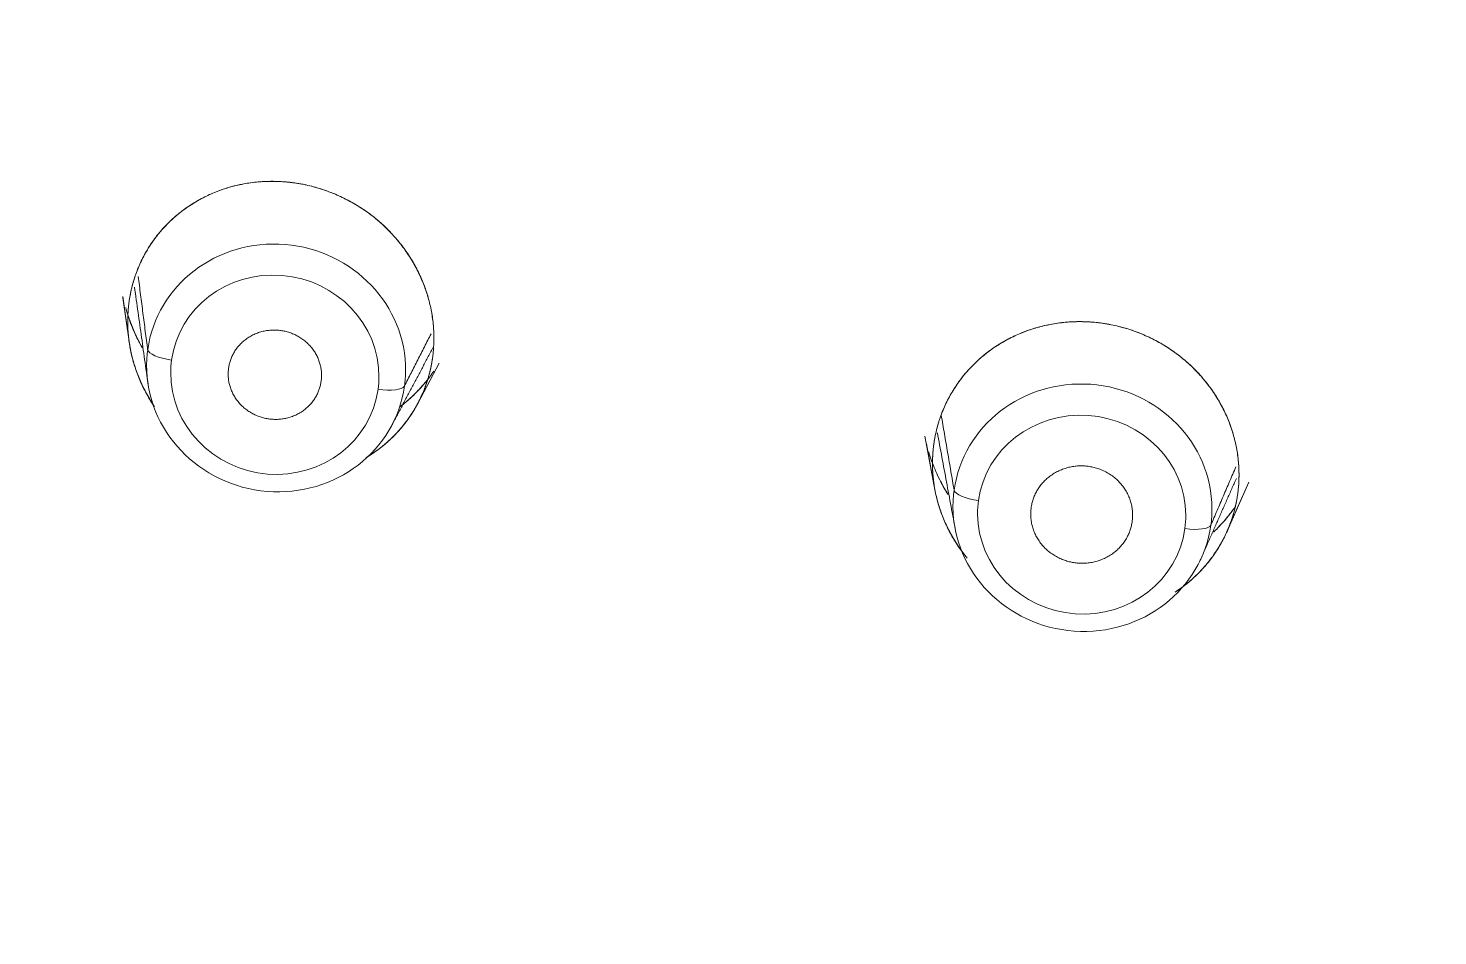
# Model space of a CAD drawing. Extents: x 5217 to 6345, y 0 to 827.
# Drawn here: x 5713.97 to 5730.55, y 492.23 to 502.91 of the extents above; entities that cross this region are included whole.
import ezdxf

# ---------------------------------------------------------------- set-up
doc = ezdxf.new("R2010")
doc.units = 0
doc.header["$LTSCALE"] = 30
doc.header["$MEASUREMENT"] = 0
doc.linetypes.add('HIDDEN2', pattern=[4.7625, 3.175, -1.5875])
doc.layers.add('1', color=7, linetype='CONTINUOUS')
doc.layers.add('2', color=1, linetype='HIDDEN2')

msp = doc.modelspace()

# ---------------------------------------------------------------- linework, layer by layer
at = {"layer": '1', "color": 7, "linetype": 'Continuous', "lineweight": 18}
for p, q in [((5715.084, 499.747), (5715.158, 499.217)), ((5715.086, 499.731), (5715.158, 499.217)), ((5718.553, 498.488), (5718.806, 498.964)), ((5718.553, 498.488), (5718.806, 498.964)), ((5718.549, 498.48), (5718.553, 498.488)), ((5724.52, 498.106), (5724.637, 497.475)), ((5724.538, 498.013), (5724.637, 497.475)), ((5728.073, 496.983), (5728.329, 497.563)), ((5728.075, 496.987), (5728.329, 497.563))]:
    msp.add_line(p, q, dxfattribs=at)
for centre, major_axis, ratio, start_param, end_param in [((5757.244, 496.519), (-59.628, 0), 0.953717, 3.141593, 6.283185), ((5757.244, 496.519), (-59.628, 0), 0.953717, 3.141593, 6.274276), ((5716.887, 498.908), (-1.502, 0.265), 0.954464, 3.300301, 6.319119), ((5716.887, 498.908), (1.502, -0.265), 0.954464, 3.177526, 3.300301), ((5716.887, 498.908), (1.502, -0.265), 0.954464, 3.300301, 6.319119), ((5716.887, 498.908), (-1.502, 0.265), 0.954464, 3.177526, 3.300301), ((5726.373, 497.263), (-1.514, 0.177), 0.954506, 3.257215, 6.263258), ((5726.373, 497.263), (-1.514, 0.177), 0.954506, 6.263258, 6.398807), ((5726.373, 497.263), (-1.514, 0.177), 0.954506, 0.115622, 3.121665), ((5726.373, 497.263), (-1.514, 0.177), 0.954506, 3.121665, 3.257215), ((5757.244, 496.519), (-59.628, 0), 0.953717, 0, 1.529457), ((5757.244, 496.519), (-59.628, 0), 0.953717, 0, 1.529457)]:
    msp.add_ellipse(centre, major_axis=major_axis, ratio=ratio, start_param=start_param, end_param=end_param, dxfattribs=at)
at = {"layer": '1', "color": 7, "linetype": 'Continuous', "lineweight": 13}
for centre, major_axis, ratio, start_param, end_param in [((5716.872, 498.828), (1.208, -0.213), 0.954464, 0.158708, 3.177526), ((5715.674, 499.088), (0.297, -0.041), 0.298133, 3.222548, 4.701161), ((5716.872, 498.828), (1.208, -0.213), 0.954464, 3.177526, 3.300301), ((5716.872, 498.828), (1.208, -0.213), 0.954464, 3.300301, 6.319119), ((5716.872, 498.828), (1.208, -0.213), 0.954464, 0.035933, 0.158708), ((5718.102, 498.744), (0.297, -0.041), 0.298133, 4.701161, 6.179774), ((5726.364, 497.182), (-1.217, 0.142), 0.954506, 3.257215, 6.263258), ((5725.16, 497.436), (-0.297, 0.041), 0.298133, 0.094333, 1.577021), ((5726.364, 497.182), (-1.217, 0.142), 0.954506, 6.263258, 6.398807), ((5726.364, 497.182), (-1.217, 0.142), 0.954506, 0.115622, 3.121665), ((5726.364, 497.182), (-1.217, 0.142), 0.954506, 3.121665, 3.257215), ((5727.588, 497.106), (0.297, -0.041), 0.298133, 4.718614, 6.201302)]:
    msp.add_ellipse(centre, major_axis=major_axis, ratio=ratio, start_param=start_param, end_param=end_param, dxfattribs=at)
at = {"layer": '1', "color": 7, "linetype": 'Continuous', "lineweight": 18}
for points, knots in [([(5759.712, 439.668), (5760.292, 439.691), (5761.968, 439.78), (5764.735, 440.04), (5767.995, 440.52), (5771.222, 441.172), (5774.407, 441.992), (5777.54, 442.979), (5780.611, 444.129), (5783.61, 445.439), (5786.529, 446.905), (5789.359, 448.523), (5792.092, 450.287), (5794.718, 452.192), (5797.229, 454.232), (5799.619, 456.402), (5801.88, 458.694), (5804.005, 461.101), (5805.987, 463.617), (5807.821, 466.233), (5809.501, 468.942), (5811.021, 471.735), (5812.378, 474.604), (5813.566, 477.54), (5814.583, 480.534), (5815.426, 483.576), (5816.091, 486.659), (5816.577, 489.772), (5816.882, 492.905), (5817.005, 496.05), (5816.947, 499.196), (5816.706, 502.335), (5816.285, 505.456), (5815.684, 508.55), (5814.904, 511.608), (5813.949, 514.62), (5812.822, 517.578), (5811.525, 520.471), (5810.063, 523.292), (5808.44, 526.031), (5806.66, 528.681), (5804.731, 531.234), (5802.657, 533.681), (5800.444, 536.015), (5798.1, 538.229), (5795.631, 540.316), (5793.045, 542.27), (5790.35, 544.085), (5787.555, 545.755), (5784.667, 547.276), (5781.695, 548.643), (5778.649, 549.85), (5775.538, 550.896), (5772.371, 551.776), (5769.157, 552.489), (5765.908, 553.031), (5762.632, 553.401), (5759.34, 553.598), (5756.041, 553.622), (5752.746, 553.471), (5749.464, 553.148), (5746.207, 552.652), (5742.982, 551.986), (5739.802, 551.151), (5736.674, 550.149), (5733.609, 548.985), (5730.617, 547.661), (5727.705, 546.181), (5724.883, 544.551), (5722.16, 542.774), (5719.544, 540.857), (5717.043, 538.805), (5714.664, 536.624), (5712.415, 534.322), (5710.302, 531.904), (5708.333, 529.379), (5706.512, 526.755), (5704.847, 524.038), (5703.34, 521.238), (5701.998, 518.363), (5700.825, 515.422), (5699.823, 512.423), (5698.996, 509.377), (5698.347, 506.291), (5697.877, 503.176), (5697.588, 500.041), (5697.48, 496.896), (5697.555, 493.75), (5697.811, 490.612), (5698.249, 487.493), (5698.866, 484.402), (5699.661, 481.348), (5700.631, 478.34), (5701.774, 475.388), (5703.085, 472.5), (5704.562, 469.686), (5706.199, 466.954), (5707.991, 464.313), (5709.934, 461.769), (5712.021, 459.332), (5714.245, 457.008), (5716.601, 454.805), (5719.08, 452.73), (5721.676, 450.788), (5724.38, 448.985), (5727.184, 447.328), (5730.08, 445.82), (5733.058, 444.468), (5736.111, 443.274), (5739.227, 442.243), (5742.399, 441.377), (5745.616, 440.68), (5748.868, 440.153), (5751.926, 439.822), (5753.898, 439.702), (5754.776, 439.668)], [0, 0, 0, 0, 0.004702, 0.013606, 0.022511, 0.031416, 0.040321, 0.049226, 0.058131, 0.067035, 0.07594, 0.084844, 0.093748, 0.102652, 0.111556, 0.120459, 0.129362, 0.138265, 0.147168, 0.15607, 0.164972, 0.173874, 0.182775, 0.191676, 0.200577, 0.209478, 0.218378, 0.227279, 0.236179, 0.245079, 0.253978, 0.262878, 0.271778, 0.280678, 0.289578, 0.298478, 0.307379, 0.316279, 0.32518, 0.334081, 0.342982, 0.351884, 0.360785, 0.369687, 0.37859, 0.387493, 0.396396, 0.405299, 0.414202, 0.423106, 0.43201, 0.440914, 0.449818, 0.458723, 0.467628, 0.476532, 0.485437, 0.494342, 0.503247, 0.512152, 0.521057, 0.529962, 0.538867, 0.547772, 0.556677, 0.565582, 0.574486, 0.583391, 0.592295, 0.601199, 0.610103, 0.619007, 0.62791, 0.636813, 0.645716, 0.654619, 0.663521, 0.672423, 0.681325, 0.690226, 0.699127, 0.708028, 0.716929, 0.725829, 0.734729, 0.743629, 0.752529, 0.761429, 0.770329, 0.779229, 0.788129, 0.797029, 0.805929, 0.814829, 0.82373, 0.832631, 0.841532, 0.850433, 0.859334, 0.868236, 0.877138, 0.886041, 0.894944, 0.903847, 0.91275, 0.921653, 0.930557, 0.939461, 0.948365, 0.95727, 0.966174, 0.975079, 0.983983, 0.992888, 1, 1, 1, 1]), ([(5793.07, 451.033), (5793.622, 451.416), (5795.04, 452.443), (5797.228, 454.234), (5799.62, 456.401), (5801.88, 458.694), (5804.005, 461.101), (5805.987, 463.617), (5807.821, 466.233), (5809.501, 468.942), (5811.021, 471.735), (5812.378, 474.604), (5813.566, 477.54), (5814.583, 480.534), (5815.426, 483.576), (5816.091, 486.659), (5816.577, 489.772), (5816.882, 492.905), (5817.005, 496.05), (5816.947, 499.196), (5816.706, 502.335), (5816.285, 505.456), (5815.684, 508.55), (5814.904, 511.608), (5813.949, 514.62), (5812.822, 517.578), (5811.525, 520.471), (5810.063, 523.292), (5808.44, 526.031), (5806.66, 528.681), (5804.731, 531.234), (5802.657, 533.681), (5800.444, 536.015), (5798.1, 538.229), (5795.631, 540.316), (5793.045, 542.27), (5790.35, 544.085), (5787.555, 545.755), (5784.667, 547.276), (5781.695, 548.643), (5778.649, 549.85), (5775.538, 550.896), (5772.371, 551.776), (5769.157, 552.489), (5765.908, 553.031), (5762.632, 553.401), (5759.34, 553.598), (5756.041, 553.622), (5752.746, 553.471), (5749.464, 553.148), (5746.207, 552.652), (5742.982, 551.986), (5739.802, 551.151), (5736.674, 550.149), (5733.609, 548.985), (5730.617, 547.661), (5727.705, 546.181), (5724.883, 544.551), (5722.16, 542.774), (5719.544, 540.857), (5717.043, 538.805), (5714.664, 536.624), (5712.415, 534.322), (5710.302, 531.904), (5708.333, 529.379), (5706.512, 526.755), (5704.847, 524.038), (5703.34, 521.238), (5701.998, 518.363), (5700.825, 515.422), (5699.823, 512.423), (5698.996, 509.377), (5698.347, 506.291), (5697.877, 503.176), (5697.588, 500.041), (5697.48, 496.896), (5697.555, 493.75), (5697.811, 490.612), (5698.249, 487.493), (5698.866, 484.402), (5699.661, 481.348), (5700.631, 478.34), (5701.774, 475.388), (5703.085, 472.5), (5704.562, 469.686), (5706.199, 466.954), (5707.991, 464.313), (5709.934, 461.769), (5712.021, 459.332), (5714.246, 457.009), (5716.6, 454.804), (5719.085, 452.736), (5720.978, 451.284), (5722.066, 450.56), (5722.254, 450.437)], [0, 0, 0, 0, 0.006833, 0.017845, 0.028856, 0.039868, 0.050878, 0.061889, 0.072899, 0.083908, 0.094918, 0.105926, 0.116935, 0.127943, 0.138951, 0.149959, 0.160966, 0.171973, 0.18298, 0.193987, 0.204994, 0.216001, 0.227008, 0.238016, 0.249023, 0.26003, 0.271038, 0.282046, 0.293055, 0.304063, 0.315072, 0.326082, 0.337091, 0.348102, 0.359112, 0.370123, 0.381134, 0.392146, 0.403157, 0.414169, 0.425182, 0.436194, 0.447207, 0.45822, 0.469233, 0.480246, 0.491259, 0.502272, 0.513286, 0.524299, 0.535313, 0.546326, 0.557339, 0.568352, 0.579365, 0.590378, 0.601391, 0.612403, 0.623416, 0.634428, 0.645439, 0.656451, 0.667462, 0.678472, 0.689483, 0.700493, 0.711502, 0.722512, 0.73352, 0.744529, 0.755537, 0.766545, 0.777553, 0.78856, 0.799567, 0.810574, 0.821581, 0.832588, 0.843595, 0.854602, 0.865609, 0.876617, 0.887624, 0.898632, 0.90964, 0.920649, 0.931657, 0.942666, 0.953676, 0.964686, 0.975696, 0.986706, 0.997717, 1, 1, 1, 1]), ([(5718.743, 499.309), (5718.743, 499.312), (5718.742, 499.322), (5718.742, 499.339), (5718.739, 499.381), (5718.734, 499.445), (5718.723, 499.529), (5718.707, 499.613), (5718.682, 499.721), (5718.64, 499.854), (5718.575, 500.011), (5718.493, 500.165), (5718.4, 500.307), (5718.296, 500.437), (5718.181, 500.559), (5718.048, 500.678), (5717.907, 500.78), (5717.753, 500.873), (5717.582, 500.956), (5717.432, 501.01), (5717.316, 501.043), (5717.253, 501.058), (5717.192, 501.071), (5717.129, 501.082), (5717.052, 501.093), (5716.964, 501.1), (5716.871, 501.104), (5716.766, 501.104), (5716.647, 501.095), (5716.524, 501.078), (5716.401, 501.052), (5716.28, 501.017), (5716.149, 500.969), (5716.01, 500.904), (5715.86, 500.815), (5715.719, 500.709), (5715.588, 500.586), (5715.476, 500.455), (5715.396, 500.34), (5715.34, 500.243), (5715.301, 500.167), (5715.266, 500.09), (5715.241, 500.025), (5715.224, 499.974), (5715.213, 499.938), (5715.202, 499.903), (5715.193, 499.867), (5715.184, 499.83), (5715.176, 499.794), (5715.169, 499.758), (5715.162, 499.722), (5715.159, 499.697), (5715.157, 499.685)], [0, 0, 0, 0, 0.001803, 0.00581, 0.009823, 0.025996, 0.042159, 0.058316, 0.074465, 0.105189, 0.136756, 0.169529, 0.202699, 0.231205, 0.261617, 0.295358, 0.329775, 0.357353, 0.394681, 0.434457, 0.445167, 0.461533, 0.47083, 0.479863, 0.497282, 0.513766, 0.529238, 0.549928, 0.572381, 0.596602, 0.620391, 0.644209, 0.668056, 0.700829, 0.732491, 0.768497, 0.80367, 0.837018, 0.868942, 0.885541, 0.902128, 0.918702, 0.935264, 0.942556, 0.949823, 0.957065, 0.964282, 0.971475, 0.978643, 0.985787, 0.992906, 1, 1, 1, 1]), ([(5715.157, 499.685), (5715.158, 499.692), (5715.16, 499.706), (5715.163, 499.727), (5715.167, 499.747), (5715.171, 499.768), (5715.175, 499.788), (5715.179, 499.809), (5715.184, 499.829), (5715.189, 499.85), (5715.194, 499.87), (5715.199, 499.89), (5715.205, 499.91), (5715.211, 499.931), (5715.217, 499.951), (5715.223, 499.971), (5715.23, 499.991), (5715.244, 500.031), (5715.267, 500.09), (5715.301, 500.168), (5715.34, 500.243), (5715.398, 500.343), (5715.48, 500.462), (5715.595, 500.593), (5715.724, 500.713), (5715.914, 500.853), (5716.176, 500.992), (5716.464, 501.072), (5716.7, 501.101), (5716.88, 501.106), (5717.061, 501.093), (5717.24, 501.064), (5717.415, 501.017), (5717.584, 500.954), (5717.745, 500.877), (5717.896, 500.788), (5718.037, 500.686), (5718.167, 500.573), (5718.286, 500.448), (5718.395, 500.313), (5718.491, 500.168), (5718.573, 500.017), (5718.639, 499.859), (5718.681, 499.724), (5718.707, 499.614), (5718.722, 499.531), (5718.734, 499.447), (5718.74, 499.379), (5718.742, 499.333), (5718.743, 499.315), (5718.743, 499.309)], [0, 0, 0, 0, 0.004048, 0.008095, 0.012141, 0.016187, 0.020233, 0.02428, 0.028329, 0.032379, 0.036432, 0.040488, 0.044548, 0.048612, 0.05268, 0.056754, 0.060833, 0.064918, 0.081485, 0.098011, 0.114534, 0.131089, 0.16512, 0.198989, 0.233029, 0.267572, 0.336026, 0.403313, 0.436898, 0.470677, 0.50478, 0.53837, 0.571693, 0.605231, 0.637901, 0.670154, 0.701834, 0.73344, 0.765308, 0.797271, 0.829679, 0.861648, 0.893495, 0.92554, 0.941543, 0.957519, 0.973507, 0.989549, 0.996706, 1, 1, 1, 1]), ([(5715.157, 499.685), (5715.158, 499.692), (5715.16, 499.706), (5715.163, 499.727), (5715.167, 499.747), (5715.171, 499.768), (5715.175, 499.788), (5715.179, 499.809), (5715.184, 499.829), (5715.189, 499.85), (5715.194, 499.87), (5715.199, 499.89), (5715.205, 499.91), (5715.211, 499.931), (5715.217, 499.951), (5715.223, 499.971), (5715.23, 499.991), (5715.244, 500.031), (5715.267, 500.09), (5715.301, 500.168), (5715.34, 500.243), (5715.398, 500.343), (5715.48, 500.462), (5715.595, 500.593), (5715.724, 500.713), (5715.914, 500.853), (5716.176, 500.992), (5716.464, 501.072), (5716.7, 501.101), (5716.88, 501.106), (5717.061, 501.093), (5717.24, 501.064), (5717.415, 501.017), (5717.584, 500.954), (5717.745, 500.877), (5717.896, 500.788), (5718.037, 500.686), (5718.167, 500.573), (5718.286, 500.448), (5718.395, 500.313), (5718.491, 500.168), (5718.573, 500.017), (5718.639, 499.859), (5718.681, 499.724), (5718.707, 499.614), (5718.722, 499.531), (5718.734, 499.447), (5718.74, 499.379), (5718.742, 499.333), (5718.743, 499.315), (5718.743, 499.309)], [0, 0, 0, 0, 0.004048, 0.008095, 0.012141, 0.016187, 0.020233, 0.02428, 0.028329, 0.032379, 0.036432, 0.040488, 0.044548, 0.048612, 0.05268, 0.056754, 0.060833, 0.064918, 0.081485, 0.098011, 0.114534, 0.131089, 0.16512, 0.198989, 0.233029, 0.267572, 0.336026, 0.403313, 0.436898, 0.470677, 0.50478, 0.53837, 0.571693, 0.605231, 0.637901, 0.670154, 0.701834, 0.73344, 0.765308, 0.797271, 0.829679, 0.861648, 0.893495, 0.92554, 0.941543, 0.957519, 0.973507, 0.989549, 0.996706, 1, 1, 1, 1]), ([(5718.728, 499.03), (5718.729, 499.037), (5718.731, 499.05), (5718.733, 499.071), (5718.735, 499.091), (5718.737, 499.111), (5718.739, 499.132), (5718.74, 499.152), (5718.741, 499.173), (5718.742, 499.193), (5718.743, 499.214), (5718.743, 499.235), (5718.744, 499.256), (5718.744, 499.277), (5718.743, 499.297), (5718.743, 499.318), (5718.742, 499.339), (5718.739, 499.381), (5718.734, 499.445), (5718.723, 499.529), (5718.707, 499.613), (5718.682, 499.721), (5718.64, 499.854), (5718.575, 500.011), (5718.493, 500.165), (5718.4, 500.307), (5718.296, 500.437), (5718.181, 500.559), (5718.048, 500.678), (5717.907, 500.78), (5717.753, 500.873), (5717.582, 500.956), (5717.432, 501.01), (5717.316, 501.043), (5717.253, 501.058), (5717.192, 501.071), (5717.129, 501.082), (5717.054, 501.092), (5716.966, 501.1), (5716.872, 501.104), (5716.766, 501.104), (5716.647, 501.095), (5716.524, 501.078), (5716.401, 501.052), (5716.28, 501.017), (5716.149, 500.969), (5716.01, 500.904), (5715.86, 500.815), (5715.719, 500.709), (5715.588, 500.586), (5715.476, 500.455), (5715.396, 500.34), (5715.34, 500.243), (5715.301, 500.167), (5715.266, 500.09), (5715.241, 500.025), (5715.224, 499.974), (5715.213, 499.938), (5715.202, 499.903), (5715.193, 499.867), (5715.184, 499.83), (5715.176, 499.794), (5715.169, 499.758), (5715.162, 499.722), (5715.159, 499.697), (5715.157, 499.685)], [0, 0, 0, 0, 0.003718, 0.007442, 0.011172, 0.014908, 0.01865, 0.022399, 0.026153, 0.029913, 0.033679, 0.037451, 0.04123, 0.045014, 0.048805, 0.052602, 0.056405, 0.060214, 0.075563, 0.090904, 0.106238, 0.121566, 0.150726, 0.180687, 0.211792, 0.243274, 0.270329, 0.299194, 0.331218, 0.363883, 0.390058, 0.425486, 0.463238, 0.473403, 0.488936, 0.49776, 0.506333, 0.522865, 0.537806, 0.553196, 0.572832, 0.594143, 0.617131, 0.639709, 0.662315, 0.684949, 0.716054, 0.746104, 0.780279, 0.813661, 0.845312, 0.875612, 0.891366, 0.907109, 0.922839, 0.938558, 0.945479, 0.952376, 0.95925, 0.9661, 0.972927, 0.97973, 0.98651, 0.993267, 1, 1, 1, 1]), ([(5715.444, 498.47), (5715.429, 498.494), (5715.382, 498.568), (5715.313, 498.696), (5715.246, 498.858), (5715.203, 498.995), (5715.177, 499.106), (5715.162, 499.189), (5715.151, 499.273), (5715.145, 499.343), (5715.142, 499.398), (5715.141, 499.44), (5715.142, 499.481), (5715.143, 499.522), (5715.145, 499.563), (5715.148, 499.604), (5715.152, 499.644), (5715.155, 499.672), (5715.157, 499.685)], [0, 0, 0, 0, 0.065072, 0.201952, 0.337041, 0.47227, 0.538849, 0.605291, 0.671739, 0.738334, 0.771131, 0.803869, 0.836566, 0.869238, 0.901901, 0.934571, 0.967265, 1, 1, 1, 1]), ([(5715.444, 498.47), (5715.429, 498.494), (5715.382, 498.568), (5715.313, 498.696), (5715.246, 498.858), (5715.203, 498.995), (5715.177, 499.106), (5715.162, 499.189), (5715.151, 499.273), (5715.145, 499.343), (5715.142, 499.398), (5715.141, 499.44), (5715.142, 499.481), (5715.143, 499.522), (5715.145, 499.563), (5715.148, 499.604), (5715.152, 499.644), (5715.155, 499.672), (5715.157, 499.685)], [0, 0, 0, 0, 0.065072, 0.201952, 0.337041, 0.47227, 0.538849, 0.605291, 0.671739, 0.738334, 0.771131, 0.803869, 0.836566, 0.869238, 0.901901, 0.934571, 0.967265, 1, 1, 1, 1]), ([(5715.157, 499.685), (5715.156, 499.678), (5715.155, 499.665), (5715.152, 499.645), (5715.15, 499.625), (5715.148, 499.605), (5715.146, 499.584), (5715.145, 499.564), (5715.144, 499.543), (5715.143, 499.523), (5715.142, 499.502), (5715.142, 499.482), (5715.142, 499.461), (5715.142, 499.44), (5715.142, 499.42), (5715.142, 499.399), (5715.143, 499.378), (5715.145, 499.336), (5715.151, 499.273), (5715.162, 499.19), (5715.177, 499.106), (5715.202, 498.998), (5715.244, 498.863), (5715.31, 498.703), (5715.383, 498.565), (5715.437, 498.482), (5715.458, 498.45)], [0, 0, 0, 0, 0.015846, 0.031717, 0.047613, 0.063535, 0.079482, 0.095455, 0.111452, 0.127476, 0.143524, 0.159598, 0.175698, 0.191823, 0.207973, 0.224149, 0.24035, 0.256577, 0.321941, 0.387284, 0.452606, 0.517908, 0.644906, 0.776122, 0.912983, 1, 1, 1, 1]), ([(5715.157, 499.685), (5715.156, 499.678), (5715.154, 499.665), (5715.152, 499.644), (5715.15, 499.623), (5715.148, 499.603), (5715.146, 499.582), (5715.145, 499.561), (5715.144, 499.54), (5715.143, 499.519), (5715.142, 499.498), (5715.142, 499.477), (5715.141, 499.436), (5715.143, 499.376), (5715.148, 499.296), (5715.158, 499.216), (5715.175, 499.111), (5715.206, 498.981), (5715.257, 498.827), (5715.325, 498.673), (5715.39, 498.554), (5715.433, 498.487), (5715.446, 498.469)], [0, 0, 0, 0, 0.016506, 0.033043, 0.04961, 0.066208, 0.082837, 0.099497, 0.116188, 0.132909, 0.149661, 0.166445, 0.183259, 0.246404, 0.309659, 0.373023, 0.436497, 0.559887, 0.686558, 0.816053, 0.948459, 1, 1, 1, 1]), ([(5715.118, 499.618), (5715.135, 499.553), (5715.177, 499.425), (5715.246, 499.268), (5715.296, 499.176), (5715.314, 499.144)], [0, 0, 0, 0, 0.394803, 0.787668, 1, 1, 1, 1]), ([(5715.28, 499.206), (5715.265, 499.235), (5715.222, 499.321), (5715.178, 499.43), (5715.151, 499.51), (5715.144, 499.53)], [0, 0, 0, 0, 0.282829, 0.814254, 1, 1, 1, 1]), ([(5715.144, 499.53), (5715.151, 499.506), (5715.18, 499.422), (5715.225, 499.314), (5715.266, 499.232), (5715.28, 499.207)], [0, 0, 0, 0, 0.216369, 0.756981, 1, 1, 1, 1]), ([(5728.199, 497.425), (5728.2, 497.431), (5728.202, 497.445), (5728.204, 497.465), (5728.206, 497.485), (5728.208, 497.506), (5728.21, 497.526), (5728.211, 497.547), (5728.212, 497.568), (5728.213, 497.588), (5728.214, 497.609), (5728.214, 497.63), (5728.215, 497.65), (5728.214, 497.671), (5728.214, 497.692), (5728.213, 497.713), (5728.213, 497.734), (5728.21, 497.776), (5728.205, 497.84), (5728.193, 497.924), (5728.177, 498.008), (5728.151, 498.114), (5728.11, 498.245), (5728.045, 498.398), (5727.964, 498.548), (5727.871, 498.686), (5727.768, 498.813), (5727.653, 498.933), (5727.52, 499.048), (5727.38, 499.147), (5727.225, 499.238), (5727.055, 499.318), (5726.905, 499.369), (5726.789, 499.399), (5726.723, 499.414), (5726.659, 499.426), (5726.593, 499.436), (5726.516, 499.445), (5726.43, 499.451), (5726.318, 499.454), (5726.172, 499.448), (5726.012, 499.425), (5725.869, 499.393), (5725.749, 499.356), (5725.619, 499.306), (5725.483, 499.241), (5725.338, 499.154), (5725.199, 499.05), (5725.069, 498.929), (5724.957, 498.8), (5724.875, 498.684), (5724.817, 498.587), (5724.776, 498.509), (5724.739, 498.428), (5724.713, 498.362), (5724.694, 498.309), (5724.682, 498.272), (5724.671, 498.235), (5724.661, 498.198), (5724.652, 498.161), (5724.644, 498.123), (5724.636, 498.086), (5724.63, 498.048), (5724.626, 498.023), (5724.624, 498.011)], [0, 0, 0, 0, 0.003751, 0.007508, 0.011272, 0.015041, 0.018817, 0.022599, 0.026387, 0.030181, 0.033981, 0.037788, 0.041601, 0.04542, 0.049245, 0.053076, 0.056914, 0.060758, 0.076249, 0.091732, 0.107206, 0.122673, 0.151583, 0.181273, 0.212079, 0.24325, 0.270298, 0.299112, 0.331027, 0.36355, 0.389385, 0.425364, 0.46253, 0.472625, 0.488604, 0.498069, 0.50708, 0.523967, 0.539236, 0.552777, 0.583132, 0.616777, 0.639319, 0.661789, 0.684188, 0.71451, 0.743356, 0.7765, 0.809235, 0.840612, 0.87106, 0.887325, 0.903601, 0.919889, 0.936189, 0.943367, 0.950524, 0.957658, 0.96477, 0.97186, 0.978928, 0.985974, 0.992998, 1, 1, 1, 1]), ([(5728.199, 497.425), (5728.2, 497.431), (5728.202, 497.445), (5728.204, 497.465), (5728.206, 497.485), (5728.208, 497.506), (5728.21, 497.526), (5728.211, 497.547), (5728.212, 497.568), (5728.213, 497.588), (5728.214, 497.609), (5728.214, 497.63), (5728.215, 497.65), (5728.214, 497.671), (5728.214, 497.692), (5728.213, 497.713), (5728.213, 497.734), (5728.21, 497.776), (5728.205, 497.84), (5728.193, 497.924), (5728.177, 498.008), (5728.151, 498.114), (5728.11, 498.245), (5728.045, 498.398), (5727.964, 498.548), (5727.871, 498.686), (5727.768, 498.813), (5727.653, 498.933), (5727.52, 499.048), (5727.38, 499.147), (5727.225, 499.238), (5727.055, 499.318), (5726.905, 499.369), (5726.789, 499.399), (5726.723, 499.414), (5726.659, 499.426), (5726.593, 499.436), (5726.516, 499.445), (5726.43, 499.451), (5726.318, 499.454), (5726.172, 499.448), (5726.012, 499.425), (5725.869, 499.393), (5725.749, 499.356), (5725.619, 499.306), (5725.483, 499.241), (5725.338, 499.154), (5725.199, 499.05), (5725.069, 498.929), (5724.957, 498.8), (5724.875, 498.684), (5724.817, 498.587), (5724.776, 498.509), (5724.739, 498.428), (5724.713, 498.362), (5724.694, 498.309), (5724.682, 498.272), (5724.671, 498.235), (5724.661, 498.198), (5724.652, 498.161), (5724.644, 498.123), (5724.636, 498.086), (5724.63, 498.048), (5724.626, 498.023), (5724.624, 498.011)], [0, 0, 0, 0, 0.003751, 0.007508, 0.011272, 0.015041, 0.018817, 0.022599, 0.026387, 0.030181, 0.033981, 0.037788, 0.041601, 0.04542, 0.049245, 0.053076, 0.056914, 0.060758, 0.076249, 0.091732, 0.107206, 0.122673, 0.151583, 0.181273, 0.212079, 0.24325, 0.270298, 0.299112, 0.331027, 0.36355, 0.389385, 0.425364, 0.46253, 0.472625, 0.488604, 0.498069, 0.50708, 0.523967, 0.539199, 0.552777, 0.583132, 0.616777, 0.639319, 0.661789, 0.684188, 0.71451, 0.743356, 0.7765, 0.809235, 0.840612, 0.87106, 0.887325, 0.903601, 0.919889, 0.936189, 0.943367, 0.950524, 0.957658, 0.96477, 0.97186, 0.978928, 0.985974, 0.992998, 1, 1, 1, 1]), ([(5715.313, 499.146), (5715.292, 499.182), (5715.243, 499.275), (5715.201, 499.372), (5715.179, 499.431)], [0, 0, 0, 0, 0.390832, 1, 1, 1, 1]), ([(5724.624, 498.011), (5724.625, 498.017), (5724.627, 498.031), (5724.63, 498.051), (5724.634, 498.072), (5724.637, 498.092), (5724.641, 498.112), (5724.646, 498.132), (5724.65, 498.152), (5724.655, 498.172), (5724.66, 498.192), (5724.665, 498.212), (5724.67, 498.232), (5724.676, 498.252), (5724.682, 498.272), (5724.688, 498.291), (5724.695, 498.311), (5724.702, 498.33), (5724.716, 498.371), (5724.74, 498.431), (5724.776, 498.51), (5724.817, 498.587), (5724.877, 498.687), (5724.961, 498.806), (5725.076, 498.936), (5725.205, 499.054), (5725.344, 499.158), (5725.494, 499.247), (5725.653, 499.322), (5725.819, 499.38), (5725.992, 499.422), (5726.169, 499.448), (5726.35, 499.455), (5726.532, 499.446), (5726.711, 499.419), (5726.886, 499.376), (5727.055, 499.316), (5727.217, 499.242), (5727.369, 499.155), (5727.51, 499.055), (5727.641, 498.944), (5727.76, 498.823), (5727.867, 498.692), (5727.961, 498.553), (5728.041, 498.405), (5728.108, 498.251), (5728.15, 498.117), (5728.177, 498.009), (5728.193, 497.926), (5728.204, 497.843), (5728.21, 497.775), (5728.213, 497.722), (5728.214, 497.685), (5728.215, 497.647), (5728.214, 497.61), (5728.213, 497.573), (5728.211, 497.536), (5728.208, 497.499), (5728.204, 497.462), (5728.201, 497.437), (5728.199, 497.425)], [0, 0, 0, 0, 0.003802, 0.0076, 0.011396, 0.01519, 0.018982, 0.022773, 0.026564, 0.030354, 0.034144, 0.037935, 0.041727, 0.045521, 0.049317, 0.053115, 0.056916, 0.060721, 0.064529, 0.080638, 0.09672, 0.112811, 0.128947, 0.161039, 0.193129, 0.224885, 0.256654, 0.288242, 0.31984, 0.351607, 0.383225, 0.415196, 0.447226, 0.479494, 0.511374, 0.542996, 0.574614, 0.605658, 0.636433, 0.66671, 0.696891, 0.726899, 0.756741, 0.786758, 0.81672, 0.847037, 0.877323, 0.892618, 0.907873, 0.923129, 0.938426, 0.94529, 0.95214, 0.958979, 0.965811, 0.97264, 0.97947, 0.986304, 0.993146, 1, 1, 1, 1]), ([(5724.624, 498.011), (5724.625, 498.017), (5724.627, 498.031), (5724.63, 498.051), (5724.634, 498.072), (5724.637, 498.092), (5724.641, 498.112), (5724.646, 498.132), (5724.65, 498.152), (5724.655, 498.172), (5724.66, 498.192), (5724.665, 498.212), (5724.67, 498.232), (5724.676, 498.252), (5724.682, 498.272), (5724.688, 498.291), (5724.695, 498.311), (5724.702, 498.33), (5724.716, 498.371), (5724.74, 498.431), (5724.776, 498.51), (5724.817, 498.587), (5724.877, 498.687), (5724.961, 498.806), (5725.076, 498.936), (5725.205, 499.054), (5725.344, 499.158), (5725.494, 499.247), (5725.653, 499.322), (5725.819, 499.38), (5725.992, 499.422), (5726.169, 499.448), (5726.35, 499.455), (5726.532, 499.446), (5726.711, 499.419), (5726.886, 499.376), (5727.055, 499.316), (5727.217, 499.242), (5727.369, 499.155), (5727.51, 499.055), (5727.641, 498.944), (5727.76, 498.823), (5727.867, 498.692), (5727.961, 498.553), (5728.041, 498.405), (5728.108, 498.251), (5728.15, 498.117), (5728.177, 498.009), (5728.193, 497.926), (5728.204, 497.843), (5728.21, 497.775), (5728.213, 497.722), (5728.214, 497.685), (5728.215, 497.647), (5728.214, 497.61), (5728.213, 497.573), (5728.211, 497.536), (5728.208, 497.499), (5728.204, 497.462), (5728.201, 497.437), (5728.199, 497.425)], [0, 0, 0, 0, 0.003802, 0.0076, 0.011396, 0.01519, 0.018982, 0.022773, 0.026564, 0.030354, 0.034144, 0.037935, 0.041727, 0.045521, 0.049317, 0.053115, 0.056916, 0.060721, 0.064529, 0.080638, 0.09672, 0.112811, 0.128947, 0.161039, 0.193129, 0.224885, 0.256654, 0.288242, 0.31984, 0.351607, 0.383225, 0.415196, 0.447226, 0.479494, 0.511374, 0.542996, 0.574614, 0.605658, 0.636433, 0.66671, 0.696891, 0.726899, 0.756741, 0.786758, 0.81672, 0.847037, 0.877323, 0.892618, 0.907873, 0.923129, 0.938426, 0.94529, 0.95214, 0.958979, 0.965811, 0.97264, 0.97947, 0.986304, 0.993146, 1, 1, 1, 1]), ([(5717.942, 497.851), (5717.979, 497.872), (5718.063, 497.927), (5718.188, 498.024), (5718.311, 498.144), (5718.418, 498.271), (5718.495, 498.385), (5718.549, 498.48), (5718.587, 498.554), (5718.621, 498.631), (5718.646, 498.696), (5718.664, 498.749), (5718.676, 498.789), (5718.687, 498.829), (5718.698, 498.869), (5718.707, 498.909), (5718.715, 498.949), (5718.722, 498.99), (5718.726, 499.017), (5718.728, 499.03)], [0, 0, 0, 0, 0.085893, 0.205064, 0.322871, 0.436167, 0.546417, 0.603583, 0.66079, 0.718041, 0.775341, 0.803737, 0.832043, 0.860259, 0.888385, 0.916421, 0.944369, 0.972228, 1, 1, 1, 1]), ([(5718.728, 499.03), (5718.727, 499.023), (5718.725, 499.01), (5718.722, 498.989), (5718.718, 498.968), (5718.715, 498.948), (5718.711, 498.928), (5718.706, 498.907), (5718.702, 498.887), (5718.697, 498.867), (5718.692, 498.847), (5718.687, 498.827), (5718.681, 498.807), (5718.675, 498.787), (5718.669, 498.767), (5718.663, 498.747), (5718.656, 498.727), (5718.643, 498.688), (5718.62, 498.629), (5718.587, 498.553), (5718.549, 498.479), (5718.494, 498.383), (5718.415, 498.267), (5718.307, 498.139), (5718.185, 498.022), (5718.082, 497.942), (5718.021, 497.9), (5718.007, 497.891)], [0, 0, 0, 0, 0.014905, 0.029798, 0.044682, 0.059559, 0.074432, 0.089304, 0.104177, 0.119053, 0.133935, 0.148826, 0.163728, 0.178643, 0.193574, 0.208524, 0.223495, 0.23849, 0.298526, 0.358389, 0.418241, 0.478244, 0.598968, 0.719691, 0.841307, 0.963804, 1, 1, 1, 1]), ([(5718.728, 499.03), (5718.727, 499.023), (5718.725, 499.01), (5718.722, 498.989), (5718.718, 498.968), (5718.715, 498.948), (5718.711, 498.928), (5718.706, 498.907), (5718.702, 498.887), (5718.697, 498.867), (5718.692, 498.847), (5718.687, 498.827), (5718.681, 498.807), (5718.675, 498.787), (5718.669, 498.767), (5718.663, 498.747), (5718.656, 498.727), (5718.643, 498.688), (5718.62, 498.629), (5718.587, 498.553), (5718.549, 498.479), (5718.494, 498.383), (5718.415, 498.267), (5718.307, 498.139), (5718.185, 498.022), (5718.082, 497.942), (5718.021, 497.9), (5718.007, 497.891)], [0, 0, 0, 0, 0.014905, 0.029798, 0.044682, 0.059559, 0.074432, 0.089304, 0.104177, 0.119053, 0.133935, 0.148826, 0.163728, 0.178643, 0.193574, 0.208524, 0.223495, 0.23849, 0.298526, 0.358389, 0.418241, 0.478244, 0.598968, 0.719691, 0.841307, 0.963804, 1, 1, 1, 1]), ([(5718.01, 497.893), (5718.041, 497.913), (5718.116, 497.966), (5718.228, 498.06), (5718.341, 498.177), (5718.44, 498.301), (5718.511, 498.411), (5718.561, 498.502), (5718.596, 498.574), (5718.628, 498.648), (5718.651, 498.711), (5718.668, 498.761), (5718.679, 498.799), (5718.69, 498.837), (5718.699, 498.876), (5718.708, 498.914), (5718.716, 498.953), (5718.722, 498.991), (5718.726, 499.017), (5718.728, 499.03)], [0, 0, 0, 0, 0.078294, 0.197968, 0.316046, 0.430335, 0.541701, 0.599504, 0.657321, 0.715155, 0.77301, 0.801694, 0.830289, 0.858794, 0.887211, 0.915539, 0.94378, 0.971934, 1, 1, 1, 1]), ([(5718.345, 498.453), (5718.361, 498.465), (5718.409, 498.503), (5718.484, 498.568), (5718.568, 498.651), (5718.657, 498.751), (5718.713, 498.825), (5718.744, 498.87)], [0, 0, 0, 0, 0.106607, 0.311695, 0.51566, 0.719362, 1, 1, 1, 1]), ([(5718.638, 498.732), (5718.603, 498.69), (5718.526, 498.605), (5718.423, 498.513), (5718.357, 498.461), (5718.338, 498.447)], [0, 0, 0, 0, 0.396418, 0.829707, 1, 1, 1, 1]), ([(5718.423, 498.516), (5718.433, 498.523), (5718.488, 498.571), (5718.572, 498.653), (5718.64, 498.733), (5718.668, 498.767)], [0, 0, 0, 0, 0.102578, 0.622771, 1, 1, 1, 1]), ([(5718.57, 498.655), (5718.533, 498.616), (5718.485, 498.569), (5718.434, 498.524), (5718.424, 498.515)], [0, 0, 0, 0, 0.800049, 1, 1, 1, 1]), ([(5725.01, 496.678), (5725.001, 496.689), (5724.956, 496.746), (5724.88, 496.853), (5724.794, 497.005), (5724.723, 497.164), (5724.677, 497.301), (5724.649, 497.413), (5724.632, 497.498), (5724.62, 497.583), (5724.613, 497.653), (5724.61, 497.707), (5724.609, 497.745), (5724.609, 497.783), (5724.609, 497.821), (5724.61, 497.859), (5724.612, 497.897), (5724.615, 497.935), (5724.619, 497.973), (5724.623, 497.998), (5724.624, 498.011)], [0, 0, 0, 0, 0.028725, 0.14993, 0.27113, 0.392107, 0.513224, 0.573902, 0.634521, 0.695213, 0.756106, 0.783326, 0.81049, 0.837609, 0.864693, 0.891755, 0.918806, 0.945856, 0.972917, 1, 1, 1, 1]), ([(5725.01, 496.678), (5725.001, 496.689), (5724.956, 496.746), (5724.88, 496.853), (5724.794, 497.005), (5724.723, 497.164), (5724.677, 497.301), (5724.649, 497.413), (5724.632, 497.498), (5724.62, 497.583), (5724.613, 497.653), (5724.61, 497.707), (5724.609, 497.745), (5724.609, 497.783), (5724.609, 497.821), (5724.61, 497.859), (5724.612, 497.897), (5724.615, 497.935), (5724.619, 497.973), (5724.623, 497.998), (5724.624, 498.011)], [0, 0, 0, 0, 0.028725, 0.14993, 0.27113, 0.392107, 0.513224, 0.573902, 0.634521, 0.695213, 0.756106, 0.783326, 0.81049, 0.837609, 0.864693, 0.891755, 0.918806, 0.945856, 0.972917, 1, 1, 1, 1]), ([(5724.624, 498.011), (5724.623, 498.004), (5724.621, 497.99), (5724.619, 497.969), (5724.617, 497.948), (5724.615, 497.928), (5724.613, 497.907), (5724.612, 497.886), (5724.611, 497.865), (5724.61, 497.843), (5724.609, 497.822), (5724.609, 497.801), (5724.609, 497.78), (5724.609, 497.758), (5724.609, 497.737), (5724.61, 497.716), (5724.611, 497.694), (5724.614, 497.651), (5724.62, 497.586), (5724.632, 497.5), (5724.649, 497.414), (5724.676, 497.305), (5724.72, 497.171), (5724.789, 497.014), (5724.876, 496.859), (5724.954, 496.748), (5725.001, 496.689), (5725.01, 496.678)], [0, 0, 0, 0, 0.014839, 0.029706, 0.0446, 0.059522, 0.074471, 0.089448, 0.104452, 0.119484, 0.134543, 0.14963, 0.164744, 0.179885, 0.195054, 0.210251, 0.225475, 0.240726, 0.302212, 0.363707, 0.425209, 0.486721, 0.601685, 0.72061, 0.844844, 0.971156, 1, 1, 1, 1]), ([(5724.624, 498.011), (5724.623, 498.004), (5724.621, 497.99), (5724.619, 497.97), (5724.617, 497.949), (5724.615, 497.929), (5724.613, 497.908), (5724.612, 497.887), (5724.611, 497.867), (5724.61, 497.846), (5724.609, 497.825), (5724.609, 497.804), (5724.608, 497.763), (5724.61, 497.701), (5724.616, 497.618), (5724.626, 497.536), (5724.645, 497.429), (5724.678, 497.297), (5724.728, 497.154), (5724.786, 497.023), (5724.862, 496.883), (5724.941, 496.765), (5725.001, 496.689), (5725.017, 496.669)], [0, 0, 0, 0, 0.014496, 0.029022, 0.043578, 0.058164, 0.07278, 0.087425, 0.1021, 0.116805, 0.13154, 0.146305, 0.1611, 0.219006, 0.277055, 0.335247, 0.393582, 0.504734, 0.618118, 0.709267, 0.802269, 0.946271, 1, 1, 1, 1]), ([(5724.564, 497.922), (5724.583, 497.859), (5724.626, 497.734), (5724.704, 497.566), (5724.764, 497.462), (5724.792, 497.417)], [0, 0, 0, 0, 0.357538, 0.714782, 1, 1, 1, 1]), ([(5724.564, 497.922), (5724.583, 497.859), (5724.626, 497.734), (5724.704, 497.566), (5724.764, 497.462), (5724.792, 497.417)], [0, 0, 0, 0, 0.357538, 0.714782, 1, 1, 1, 1]), ([(5724.791, 497.419), (5724.76, 497.468), (5724.714, 497.549), (5724.673, 497.633), (5724.658, 497.666)], [0, 0, 0, 0, 0.611228, 1, 1, 1, 1]), ([(5724.791, 497.419), (5724.76, 497.468), (5724.714, 497.549), (5724.673, 497.633), (5724.658, 497.666)], [0, 0, 0, 0, 0.611398, 1, 1, 1, 1]), ([(5727.464, 496.27), (5727.485, 496.284), (5727.554, 496.331), (5727.665, 496.42), (5727.787, 496.541), (5727.894, 496.671), (5727.97, 496.785), (5728.024, 496.88), (5728.061, 496.954), (5728.094, 497.03), (5728.118, 497.095), (5728.136, 497.147), (5728.148, 497.186), (5728.159, 497.226), (5728.169, 497.265), (5728.178, 497.305), (5728.186, 497.345), (5728.193, 497.385), (5728.197, 497.411), (5728.199, 497.425)], [0, 0, 0, 0, 0.052937, 0.176892, 0.299481, 0.417464, 0.532323, 0.591245, 0.650213, 0.709229, 0.768295, 0.797575, 0.826764, 0.855862, 0.884869, 0.913787, 0.942614, 0.971352, 1, 1, 1, 1]), ([(5728.199, 497.425), (5728.198, 497.418), (5728.196, 497.404), (5728.193, 497.384), (5728.189, 497.364), (5728.186, 497.344), (5728.182, 497.324), (5728.178, 497.304), (5728.173, 497.284), (5728.169, 497.264), (5728.164, 497.244), (5728.159, 497.224), (5728.153, 497.205), (5728.147, 497.185), (5728.142, 497.165), (5728.135, 497.146), (5728.129, 497.126), (5728.116, 497.087), (5728.094, 497.029), (5728.06, 496.954), (5728.024, 496.88), (5727.969, 496.783), (5727.891, 496.667), (5727.783, 496.537), (5727.662, 496.418), (5727.559, 496.335), (5727.497, 496.292), (5727.482, 496.282)], [0, 0, 0, 0, 0.014763, 0.029513, 0.044252, 0.058984, 0.07371, 0.088433, 0.103156, 0.117881, 0.132611, 0.147348, 0.162094, 0.176853, 0.191626, 0.206416, 0.221226, 0.236058, 0.29587, 0.355522, 0.415179, 0.475004, 0.596024, 0.716945, 0.838862, 0.961892, 1, 1, 1, 1]), ([(5728.199, 497.425), (5728.198, 497.418), (5728.196, 497.404), (5728.193, 497.384), (5728.189, 497.364), (5728.186, 497.344), (5728.182, 497.324), (5728.178, 497.304), (5728.173, 497.284), (5728.169, 497.264), (5728.164, 497.244), (5728.159, 497.224), (5728.153, 497.205), (5728.147, 497.185), (5728.142, 497.165), (5728.135, 497.146), (5728.129, 497.126), (5728.116, 497.087), (5728.094, 497.029), (5728.06, 496.954), (5728.024, 496.88), (5727.969, 496.783), (5727.891, 496.667), (5727.783, 496.537), (5727.662, 496.418), (5727.559, 496.335), (5727.497, 496.292), (5727.482, 496.282)], [0, 0, 0, 0, 0.014763, 0.029513, 0.044252, 0.058984, 0.07371, 0.088433, 0.103156, 0.117881, 0.132611, 0.147348, 0.162094, 0.176853, 0.191626, 0.206416, 0.221226, 0.236058, 0.29587, 0.355522, 0.415179, 0.475004, 0.596024, 0.716945, 0.838862, 0.961892, 1, 1, 1, 1]), ([(5727.484, 496.284), (5727.515, 496.304), (5727.591, 496.359), (5727.703, 496.456), (5727.816, 496.574), (5727.914, 496.7), (5727.985, 496.81), (5728.035, 496.902), (5728.069, 496.973), (5728.1, 497.046), (5728.123, 497.108), (5728.14, 497.159), (5728.151, 497.196), (5728.161, 497.234), (5728.171, 497.272), (5728.179, 497.31), (5728.187, 497.348), (5728.193, 497.386), (5728.197, 497.412), (5728.199, 497.425)], [0, 0, 0, 0, 0.079693, 0.199722, 0.318205, 0.432833, 0.544543, 0.601966, 0.659409, 0.716872, 0.774357, 0.802864, 0.831285, 0.859619, 0.887866, 0.916028, 0.944104, 0.972095, 1, 1, 1, 1]), ([(5728.14, 497.234), (5728.136, 497.228), (5728.096, 497.173), (5728.023, 497.084), (5727.948, 497.007), (5727.913, 496.974)], [0, 0, 0, 0, 0.067697, 0.583549, 1, 1, 1, 1]), ([(5728.14, 497.234), (5728.136, 497.228), (5728.096, 497.173), (5728.023, 497.084), (5727.948, 497.007), (5727.913, 496.974)], [0, 0, 0, 0, 0.067724, 0.58358, 1, 1, 1, 1]), ([(5727.959, 497.02), (5727.975, 497.036), (5728.032, 497.096), (5728.1, 497.178), (5728.149, 497.246), (5728.162, 497.265)], [0, 0, 0, 0, 0.211429, 0.782106, 1, 1, 1, 1]), ([(5727.959, 497.02), (5727.975, 497.036), (5728.032, 497.096), (5728.1, 497.178), (5728.149, 497.246), (5728.162, 497.265)], [0, 0, 0, 0, 0.211429, 0.782106, 1, 1, 1, 1])]:
    msp.add_open_spline(points, degree=3, knots=knots, dxfattribs=at)
for points, weights, knots in [([(5816.872, 496.519), (5816.872, 553.388), (5757.244, 553.388), (5697.616, 553.388), (5697.616, 496.519)], [1, 0.707106781187, 1, 0.707106781187, 1], [0, 0, 0, 0.5, 0.5, 1, 1, 1]), ([(5816.872, 496.519), (5816.872, 553.388), (5757.244, 553.388), (5698.144, 553.388), (5697.618, 497.026)], [1, 0.707106781187, 1, 0.708948655878, 0.996339416072], [0, 0, 0, 0.501577, 0.501577, 1, 1, 1]), ([(5716.328, 498.905), (5716.4, 499.425), (5716.944, 499.348), (5717.489, 499.271), (5717.417, 498.751)], [1, 0.707106781187, 1, 0.707106781187, 1], [0, 0, 0, 0.5, 0.5, 1, 1, 1]), ([(5716.328, 498.905), (5716.256, 498.385), (5716.801, 498.308), (5717.345, 498.231), (5717.417, 498.751)], [1, 0.707106781187, 1, 0.707106781187, 1], [0, 0, 0, 0.5, 0.5, 1, 1, 1]), ([(5725.769, 497.263), (5725.848, 497.83), (5726.442, 497.75), (5727.037, 497.669), (5726.958, 497.101)], [1, 0.707106781187, 1, 0.707106781187, 1], [0, 0, 0, 0.5, 0.5, 1, 1, 1]), ([(5726.958, 497.101), (5726.88, 496.534), (5726.285, 496.615), (5725.691, 496.696), (5725.769, 497.263)], [1, 0.707106781186, 1, 0.707106781186, 1], [0, 0, 0, 0.5, 0.5, 1, 1, 1])]:
    msp.add_rational_spline(points, weights, degree=2, knots=knots, dxfattribs=at)
at = {"layer": '1', "color": 7, "linetype": 'Continuous', "lineweight": 13}
for points in [[(5715.376, 499.122), (5715.265, 499.985)], [(5718.711, 499.31), (5718.397, 498.694)], [(5724.863, 497.469), (5724.711, 498.354)], [(5728.178, 497.745), (5727.883, 497.058)]]:
    msp.add_open_spline(points, degree=1, dxfattribs=at)
at = {"layer": '1', "color": 7, "linetype": 'Continuous', "lineweight": 18}
for points in [[(5715.222, 499.858), (5715.387, 498.674)], [(5718.237, 498.212), (5718.731, 499.143)], [(5724.666, 498.146), (5724.881, 496.988)], [(5727.751, 496.629), (5728.183, 497.607)]]:
    msp.add_open_spline(points, degree=1, dxfattribs=at)
msp.add_rational_spline([(5697.616, 496.519), (5697.616, 441.954), (5754.78, 439.699)], [1, 0.715597051235, 0.983511684925], degree=2, dxfattribs=at)
msp.add_rational_spline([(5697.616, 496.519), (5697.616, 441.954), (5754.78, 439.699)], [1, 0.715597051235, 0.983511684925], degree=2, dxfattribs=at)
at = {"layer": '2', "color": 7, "linetype": 'Continuous', "lineweight": 18}
msp.add_ellipse((5757.244, 496.914), major_axis=(-59.996, 0), ratio=0.953717, start_param=4.712389, end_param=6.214512, dxfattribs=at)
msp.add_ellipse((5757.244, 496.914), major_axis=(-59.996, 0), ratio=0.953717, start_param=4.712389, end_param=6.214512, dxfattribs=at)
msp.add_rational_spline([(5816.793, 500.826), (5814.284, 534.77), (5781.748, 548.738), (5780.301, 549.359), (5778.822, 549.906), (5724.612, 569.95), (5702.172, 518.796), (5698.494, 510.411), (5697.736, 501.351)], [0.925008169637, 0.825553196241, 1, 0.999647191397, 1, 0.716378052159, 1, 0.939059780537, 0.904307311186], degree=2, knots=[0, 0, 0, 0.343999, 0.343999, 0.358407, 0.358407, 0.886526, 0.886526, 1, 1, 1], dxfattribs=at)

doc.saveas('drawing.dxf')
